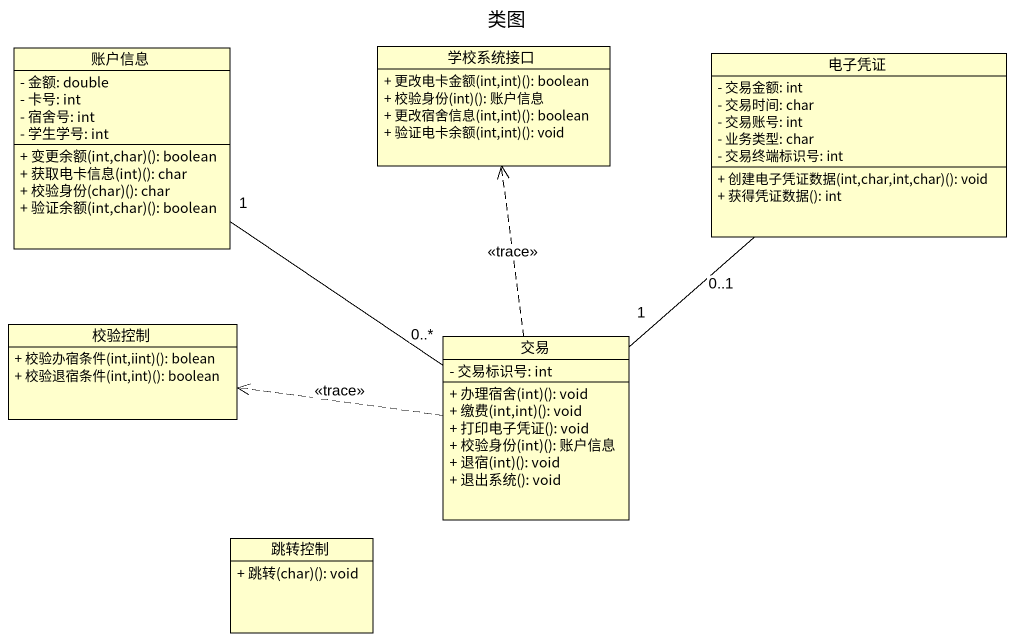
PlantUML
@startuml
title 类图
hide circle
hide empty members
skinparam classAttributeIconSize 0
class 账户信息 {
  - 金额: double
  - 卡号: int
  - 宿舍号: int
  - 学生学号: int
  + 变更余额(int,char)(): boolean
  + 获取电卡信息(int)(): char
  + 校验身份(char)(): char
  + 验证余额(int,char)(): boolean
}
class 学校系统接口 {
  + 更改电卡金额(int,int)(): boolean
  + 校验身份(int)(): 账户信息
  + 更改宿舍信息(int,int)(): boolean
  + 验证电卡余额(int,int)(): void
}
class 电子凭证 {
  - 交易金额: int
  - 交易时间: char
  - 交易账号: int
  - 业务类型: char
  - 交易终端标识号: int
  + 创建电子凭证数据(int,char,int,char)(): void
  + 获得凭证数据(): int
}
class 校验控制 {
  + 校验办宿条件(int,iint)(): bolean
  + 校验退宿条件(int,int)(): boolean
}
class 交易 {
  - 交易标识号: int
  + 办理宿舍(int)(): void
  + 缴费(int,int)(): void
  + 打印电子凭证(): void
  + 校验身份(int)(): 账户信息
  + 退宿(int)(): void
  + 退出系统(): void
}
class 跳转控制 {
  + 跳转(char)(): void
}
交易 "0..*" -up- "1" 账户信息
交易 .up.> 学校系统接口 : <<trace>>
交易 "1" -up- "0..1" 电子凭证
交易 .left.> 校验控制 : <<trace>>
@enduml
